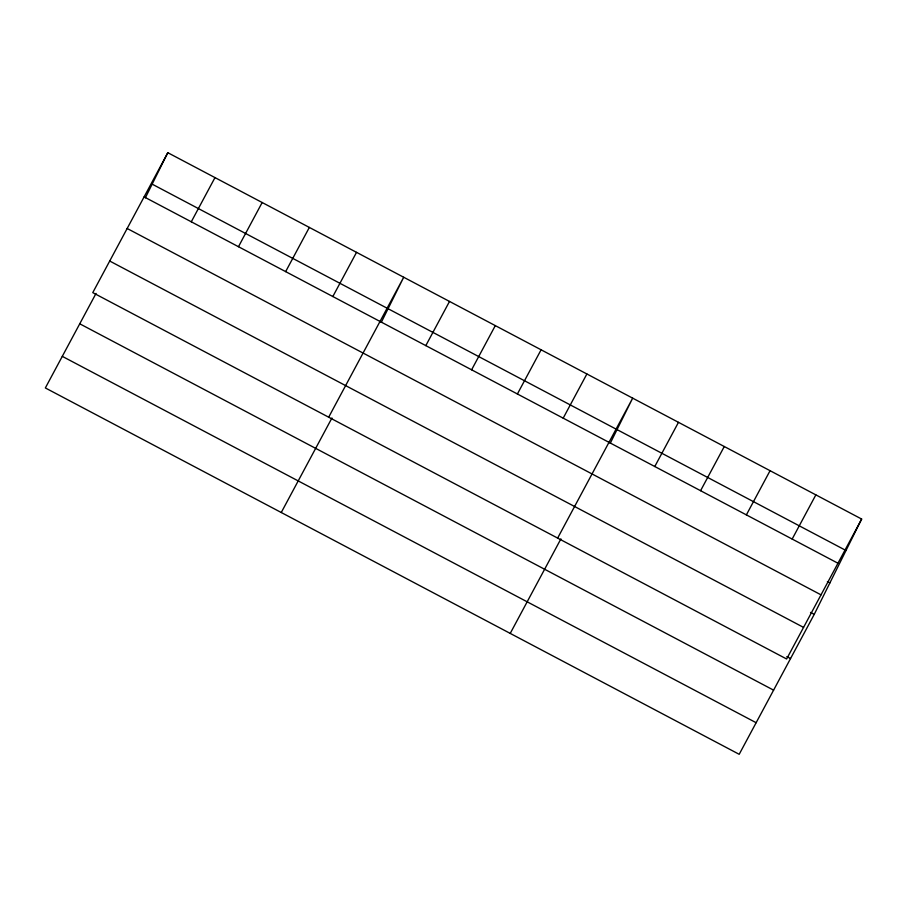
<?xml version="1.0" encoding="UTF-8"?>
<svg xmlns="http://www.w3.org/2000/svg" width="907" height="907" viewBox="0 0 907 907"><rect width="100%" height="100%" fill="white"/><g stroke="black" fill="none" stroke-linecap="round" stroke-linejoin="round"><path stroke-width="1.36" d="M145.335 197.862L167.806 152.693L861.65 519.053L814.237 614.368L739.194 754.307L45.35 387.947L96.04 293.415M381.246 322.416L403.706 277.259L328.674 417.197M610.207 443.319L632.678 398.15L557.646 538.089M167.806 152.693L92.763 292.632L786.618 658.992L861.65 519.053M191.286 221.796L214.982 177.613M238.473 246.715L262.168 202.522M285.648 271.624L309.344 227.43M332.835 296.532L356.53 252.35M281.261 512.512L331.951 417.98M425.814 345.624L449.509 301.441M471.606 369.807L495.301 325.613M517.398 393.989L541.094 349.796M563.19 418.161L586.886 373.979M510.233 633.403L560.911 538.871M654.775 466.527L678.47 422.333M700.578 490.698L724.274 446.516M746.37 514.881L770.066 470.688M792.162 539.064L815.858 494.871M152.149 184.144L846.004 550.504M144.111 196.887L837.955 563.236M827.399 581.602L829.882 582.906M127.161 228.485L821.016 594.845M810.518 612.406L814.237 614.368M109.713 261.035L803.557 627.395M786.822 656.589L790.541 658.55M79.748 323.799L773.592 690.148M62.288 356.349L756.143 722.709"/></g></svg>
